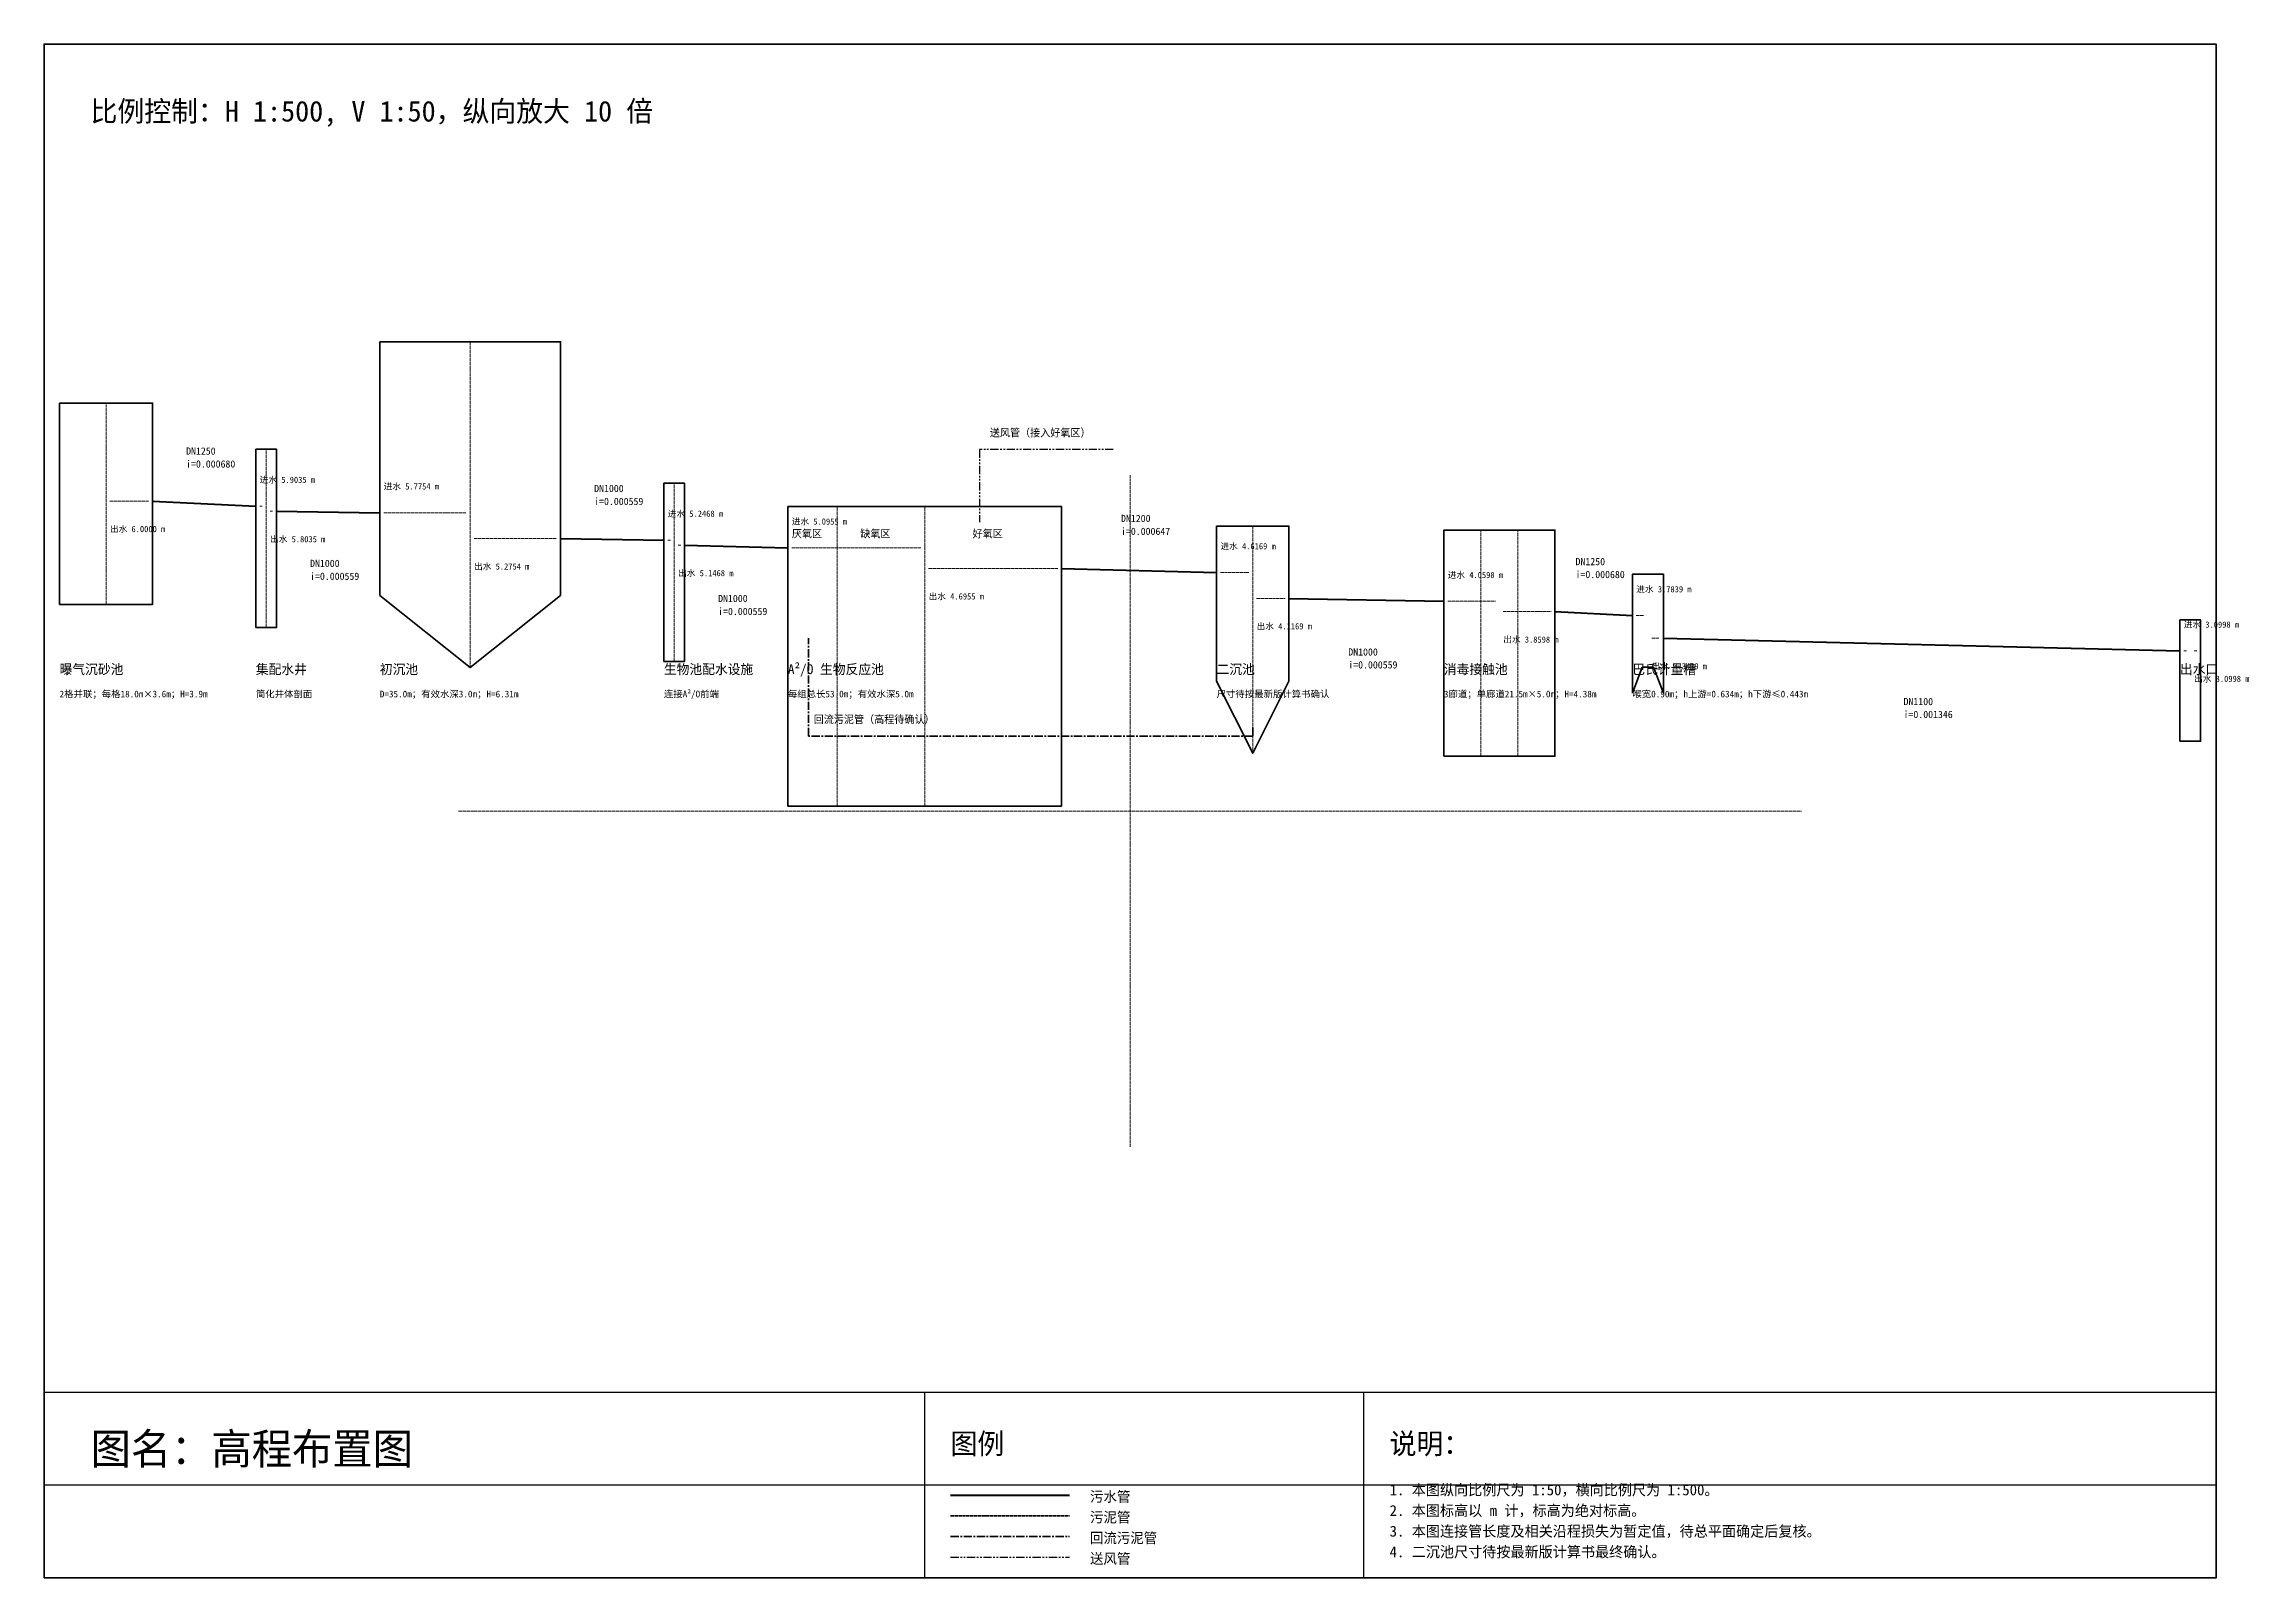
# Model space of a CAD drawing. Header units: millimetres. Extents: x -420 to 433, y -297 to 297.
import ezdxf

# ---------------------------------------------------------------- set-up
doc = ezdxf.new("R2010")
doc.units = ezdxf.units.MM
for name, pattern in [('CENTER', [5.08, 3.175, -0.635, 0.635, -0.635]), ('DASHED', [1.524, 1.27, -0.254]), ('PHANTOM', [6.35, 3.175, -0.635, 0.635, -0.635, 0.635, -0.635])]:
    doc.linetypes.add(name, pattern=pattern)
for name, color, linetype, lineweight in [('AIR_PIPE', 140, 'PHANTOM', 25), ('DIMENSION', 2, 'CONTINUOUS', 18), ('ELEVATION_TEXT', 3, 'CONTINUOUS', 18), ('FRAME', 7, 'CONTINUOUS', 35), ('HIDDEN', 8, 'DASHED', 13), ('RETURN_SLUDGE_PIPE', 1, 'CENTER', 35), ('SLUDGE_PIPE', 30, 'DASHED', 35), ('STRUCTURE', 5, 'CONTINUOUS', 35), ('TEXT', 7, 'CONTINUOUS', 18), ('TITLE_BLOCK', 7, 'CONTINUOUS', 25), ('WASTEWATER_PIPE', 4, 'CONTINUOUS', 50), ('WATER_LEVEL', 160, 'DASHED', 18)]:
    doc.layers.add(name, color=color, linetype=linetype, lineweight=lineweight)

msp = doc.modelspace()

# ---------------------------------------------------------------- linework, layer by layer
at = {"layer": 'AIR_PIPE'}
msp.add_line((-69.5, -289), (-23.5, -289), dxfattribs=at)
msp.add_lwpolyline([(-6.5, 140), (-58.3, 140), (-58.3, 111.91)], dxfattribs=at)
at = {"layer": 'FRAME'}
msp.add_lwpolyline([(-420.5, -297), (420.5, -297), (420.5, 297), (-420.5, 297), (-420.5, -297)], dxfattribs=at)
at = {"layer": 'HIDDEN'}
for p, q in [((-255.5, 181.708), (-255.5, 55.508)), ((-396.5, 80), (-396.5, 158)), ((-334.5, 71.07), (-334.5, 140.07)), ((0, -130), (0, 130)), ((-176.5, 57.936), (-176.5, 126.936)), ((-113.42, 1.91), (-113.42, 117.91)), ((-79.5, 1.91), (-79.5, 117.91)), ((47.5, 110.338), (47.5, 22.338)), ((135.833, 21.196), (135.833, 108.796)), ((150.167, 21.196), (150.167, 108.796)), ((-260, 0), (260, 0))]:
    msp.add_line(p, q, dxfattribs=at)
at = {"layer": 'RETURN_SLUDGE_PIPE'}
msp.add_line((-69.5, -281), (-23.5, -281), dxfattribs=at)
msp.add_lwpolyline([(47.5, 32.338), (47.5, 29), (-124.5, 29), (-124.5, 66.91)], dxfattribs=at)
at = {"layer": 'SLUDGE_PIPE'}
msp.add_line((-69.5, -273), (-23.5, -273), dxfattribs=at)
at = {"layer": 'STRUCTURE'}
for p, q in [((-414.5, 158), (-378.5, 158)), ((-414.5, 80), (-378.5, 80))]:
    msp.add_line(p, q, dxfattribs=at)
for points in [[(-290.5, 181.708), (-220.5, 181.708), (-220.5, 83.508), (-255.5, 55.508), (-290.5, 83.508), (-290.5, 181.708)], [(-414.5, 80), (-378.5, 80), (-378.5, 158), (-414.5, 158), (-414.5, 80)], [(-338.5, 71.07), (-330.5, 71.07), (-330.5, 140.07), (-338.5, 140.07), (-338.5, 71.07)], [(-180.5, 57.936), (-172.5, 57.936), (-172.5, 126.936), (-180.5, 126.936), (-180.5, 57.936)], [(-132.5, 1.91), (-26.5, 1.91), (-26.5, 117.91), (-132.5, 117.91), (-132.5, 1.91)], [(33.5, 110.338), (61.5, 110.338), (61.5, 50.338), (47.5, 22.338), (33.5, 50.338), (33.5, 110.338)], [(121.5, 21.196), (164.5, 21.196), (164.5, 108.796), (121.5, 108.796), (121.5, 21.196)], [(194.5, 45.678), (198.3, 55.678), (202.7, 55.678), (206.5, 45.678), (206.5, 91.678), (194.5, 91.678), (194.5, 45.678)], [(406.5, 26.996), (414.5, 26.996), (414.5, 73.996), (406.5, 73.996), (406.5, 26.996)]]:
    msp.add_lwpolyline(points, dxfattribs=at)
at = {"layer": 'TITLE_BLOCK'}
for p, q in [((-420.5, -225), (420.5, -225)), ((-79.5, -297), (-79.5, -225)), ((90.5, -297), (90.5, -225)), ((-420.5, -261), (420.5, -261))]:
    msp.add_line(p, q, dxfattribs=at)
at = {"layer": 'WASTEWATER_PIPE'}
for p, q in [((-378.5, 120), (-338.5, 118.07)), ((-330.5, 116.07), (-290.5, 115.508)), ((-220.5, 105.508), (-180.5, 104.936)), ((-172.5, 102.936), (-132.5, 101.91)), ((-26.5, 93.91), (33.5, 92.338)), ((61.5, 82.338), (121.5, 81.196)), ((164.5, 77.196), (194.5, 75.678)), ((206.5, 66.878), (406.5, 61.996)), ((-69.5, -265), (-23.5, -265))]:
    msp.add_line(p, q, dxfattribs=at)
at = {"layer": 'WATER_LEVEL'}
for p, q in [((-395, 120), (-380, 120)), ((-337, 118.07), (-336, 118.07)), ((-333, 116.07), (-332, 116.07)), ((-289, 115.508), (-257, 115.508)), ((-254, 105.508), (-222, 105.508)), ((-179, 104.936), (-178, 104.936)), ((-175, 102.936), (-174, 102.936)), ((-131, 101.91), (-81, 101.91)), ((-78, 93.91), (-28, 93.91)), ((35, 92.338), (46, 92.338)), ((49, 82.338), (60, 82.338)), ((123, 81.196), (141.5, 81.196)), ((144.5, 77.196), (163, 77.196)), ((196, 75.678), (199, 75.678)), ((202, 66.878), (205, 66.878)), ((408, 61.996), (409, 61.996)), ((412, 61.996), (413, 61.996))]:
    msp.add_line(p, q, dxfattribs=at)

# ---------------------------------------------------------------- texts
at = {"layer": 'DIMENSION'}
for s, height, p in [('送风管（接入好氧区）', 3, (-54.3, 145)), ('DN1250', 2.8, (-365.5, 138)), ('i=0.000680', 2.8, (-365.5, 133)), ('DN1000', 2.8, (-207.5, 123.508)), ('i=0.000559', 2.8, (-207.5, 118.508)), ('DN1200', 2.8, (-3.5, 111.91)), ('i=0.000647', 2.8, (-3.5, 106.91)), ('DN1000', 2.8, (-317.5, 94.508)), ('DN1250', 2.8, (172.5, 95.196)), ('i=0.000559', 2.8, (-317.5, 89.508)), ('i=0.000680', 2.8, (172.5, 90.196)), ('DN1000', 2.8, (-159.5, 80.91)), ('i=0.000559', 2.8, (-159.5, 75.91)), ('DN1000', 2.8, (84.5, 60.196)), ('i=0.000559', 2.8, (84.5, 55.196)), ('DN1100', 2.8, (299.5, 40.996)), ('回流污泥管（高程待确认）', 3, (-122.5, 34)), ('i=0.001346', 2.8, (299.5, 35.996))]:
    msp.add_text(s, height=height, dxfattribs=at).set_placement(p)
at = {"layer": 'ELEVATION_TEXT'}
for s, p in [('进水 5.9035 m', (-337, 127.07)), ('进水 5.7754 m', (-289, 124.508)), ('进水 5.2468 m', (-179, 113.936)), ('进水 5.0955 m', (-131, 110.91)), ('出水 6.0000 m', (-395, 108)), ('出水 5.8035 m', (-333, 104.07)), ('进水 4.6169 m', (35, 101.338)), ('出水 5.2754 m', (-254, 93.508)), ('出水 5.1468 m', (-175, 90.936)), ('进水 4.0598 m', (123, 90.196)), ('进水 3.7839 m', (196, 84.678)), ('出水 4.6955 m', (-78, 81.91)), ('出水 4.1169 m', (49, 70.338)), ('进水 3.0998 m', (408, 70.996)), ('出水 3.8598 m', (144.5, 65.196)), ('出水 3.3439 m', (202, 54.878)), ('出水 3.0998 m', (412, 49.996))]:
    msp.add_text(s, height=2.4, dxfattribs=at).set_placement(p)
at = {"layer": 'TEXT'}
for s, height, p in [('比例控制：H 1:500, V 1:50，纵向放大 10 倍', 8, (-402.5, 267)), ('厌氧区', 3, (-130.96, 105.91)), ('缺氧区', 3, (-104.46, 105.91)), ('好氧区', 3, (-61, 105.91)), ('曝气沉砂池', 3.8, (-414.5, 53)), ('集配水井', 3.8, (-338.5, 53)), ('初沉池', 3.8, (-290.5, 53)), ('生物池配水设施', 3.8, (-180.5, 53)), ('A²/O 生物反应池', 3.8, (-132.5, 53)), ('二沉池', 3.8, (33.5, 53)), ('消毒接触池', 3.8, (121.5, 53)), ('巴氏计量槽', 3.8, (194.5, 53)), ('出水口', 3.8, (406.5, 53)), ('2格并联；每格18.0m×3.6m；H=3.9m', 2.6, (-414.5, 44)), ('简化井体剖面', 2.6, (-338.5, 44)), ('D=35.0m；有效水深3.0m；H=6.31m', 2.6, (-290.5, 44)), ('连接A²/O前端', 2.6, (-180.5, 44)), ('每组总长53.0m；有效水深5.0m', 2.6, (-132.5, 44)), ('尺寸待按最新版计算书确认', 2.6, (33.5, 44)), ('3廊道；单廊道21.5m×5.0m；H=4.38m', 2.6, (121.5, 44)), ('喉宽0.90m；h上游=0.634m；h下游≤0.443m', 2.6, (194.5, 44)), ('污水管', 4, (-15.5, -267.5)), ('1. 本图纵向比例尺为 1:50，横向比例尺为 1:500。', 4.2, (100.5, -265)), ('污泥管', 4, (-15.5, -275.5)), ('2. 本图标高以 m 计，标高为绝对标高。', 4.2, (100.5, -273)), ('回流污泥管', 4, (-15.5, -283.5)), ('3. 本图连接管长度及相关沿程损失为暂定值，待总平面确定后复核。', 4.2, (100.5, -281)), ('送风管', 4, (-15.5, -291.5)), ('4. 二沉池尺寸待按最新版计算书最终确认。', 4.2, (100.5, -289))]:
    msp.add_text(s, height=height, dxfattribs=at).set_placement(p)
at = {"layer": 'TITLE_BLOCK'}
for s, height, p in [('图名：高程布置图', 12, (-402.5, -253)), ('图例', 8, (-69.5, -249)), ('说明：', 8, (100.5, -249))]:
    msp.add_text(s, height=height, dxfattribs=at).set_placement(p)

doc.saveas('drawing.dxf')
